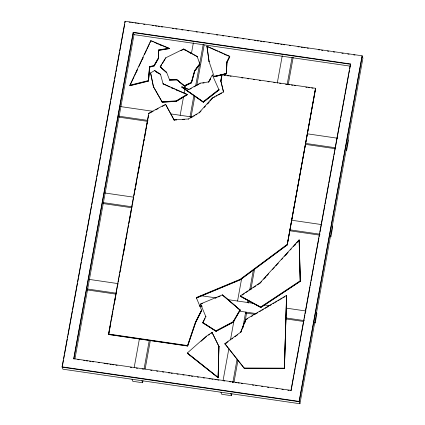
<?xml version="1.0" encoding="UTF-8"?>
<svg xmlns="http://www.w3.org/2000/svg" width="425" height="425" viewBox="0 0 425 425"><rect width="100%" height="100%" fill="white"/><g stroke="black" fill="none" stroke-linecap="round" stroke-linejoin="round"><path stroke-width="0.64" d="M218.153 377.756L218.864 346.189L218.153 377.756L187.526 353.467L187.351 352.973L206.311 336.233L212.027 332.43L218.976 346.508L218.089 377.591L187.468 353.297M228.124 341.711L224.99 343.979L244.338 368.496L284.437 368.645L286.551 295.348L245.687 319.467L240.561 332.302L224.873 343.655L225.048 344.149L226.095 343.395M286.663 295.672L284.378 368.48L244.279 368.326M284.437 368.645L286.551 295.348M226.461 73.838L226.86 61.832L229.627 56.238L206.911 46.176L208.957 61.173L214.211 76.782L226.461 73.838L226.86 61.832M226.403 73.674L214.147 76.612L226.403 73.674L226.977 62.156L229.739 56.562L226.753 55.239M158.355 58.73L158.605 49.906L169.007 48.19L169.182 48.684L158.78 50.394L158.355 58.73L154.179 65.96L149.616 67.198L148.522 81.085L130.05 85.707L129.875 85.213L150.774 40.572L169.007 48.19M148.522 81.085L149.441 66.704L154.004 65.466L158.18 58.236M62.082 366.849L125.067 21.25L362.089 55.803L362.918 58.151L299.933 403.75L62.911 369.197L62.082 366.849L299.104 401.402L299.933 403.75M63.5 360.002L62.193 367.173L299.221 401.726L362.201 56.127M63.739 358.695L64.334 355.433M64.573 354.131L67.304 339.134M67.543 337.827L67.782 336.526M68.021 335.219L72.415 311.095M72.654 309.788L77.525 283.055M77.764 281.748L78.359 278.492M78.593 277.185L81.329 262.188M81.568 260.886L82.636 255.016M82.875 253.714L83.47 250.452M83.704 249.146L86.44 234.148M86.673 232.847L91.55 206.109M91.784 204.808L92.379 201.546M92.618 200.244L96.661 178.07M96.895 176.768L97.49 173.506M97.729 172.205L100.459 157.208M100.698 155.901L105.57 129.168M105.809 127.861L110.681 101.129M110.92 99.822L111.515 96.56M111.748 95.258L114.484 80.261M114.723 78.954L115.791 73.089M116.03 71.782L116.625 68.521M116.859 67.219L119.595 52.222M119.834 50.915L124.706 24.183M124.939 22.876L125.067 21.25M73.706 358.689L133.19 32.289L350.46 63.963L350.577 64.287L133.307 32.613L73.823 359.013L73.706 358.689L290.976 390.362L291.093 390.687L293.829 375.673M74.896 359.077L134.024 34.638L133.19 32.289M187.707 346.051L187.531 345.557L195.468 322.076L201.54 310.043L201.71 310.537L195.643 322.57L187.707 346.051L108.699 334.533L108.524 334.039L148.761 113.241L165.559 104.295L174.165 120.078L176.747 119.94M112.806 311.498L108.641 334.363L187.648 345.881L195.58 322.4L201.652 310.367M113.045 310.192L113.64 306.924M113.879 305.618L117.922 283.411M118.161 282.104L118.756 278.837M118.995 277.53L119.59 274.263M119.829 272.956L122.565 257.933M122.804 256.626L127.686 229.845M127.925 228.538L128.52 225.271M128.759 223.964L129.354 220.697M129.593 219.39L132.329 204.367M132.568 203.06L133.641 197.179M133.875 195.872L134.47 192.61M134.709 191.303L135.304 188.036M135.543 186.729L138.284 171.705M138.518 170.398L143.4 143.613M143.639 142.306L144.234 139.039M144.473 137.732L148.522 115.526M108.699 334.533L109.411 330.613M109.65 329.306L110.245 326.039M110.484 324.732L110.723 323.425M111.791 317.549L112.03 316.243M112.625 312.975L112.864 311.668M113.459 308.401L113.698 307.094M114.293 303.827L114.532 302.52M114.771 301.213L115.366 297.952M115.605 296.645L115.839 295.338M116.434 292.071L116.673 290.764M117.746 284.883L117.985 283.576M118.58 280.314L118.819 279.007M119.414 275.74L119.648 274.433M120.243 271.166L120.482 269.859M120.721 268.552L120.96 267.245M121.555 263.978L121.794 262.677M122.389 259.409L122.628 258.102M123.223 254.835L123.463 253.528M123.696 252.222L124.291 248.954M124.53 247.648L125.125 244.38M125.364 243.079L125.603 241.772M126.198 238.505L126.438 237.198M126.677 235.891L126.91 234.584M127.505 231.317L127.744 230.01M128.339 226.743L128.578 225.441M129.173 222.174L129.412 220.867M129.652 219.56L130.247 216.293M130.486 214.986L131.081 211.719M131.32 210.412L131.553 209.105M132.627 203.23L132.866 201.923M133.461 198.656L133.7 197.349M134.295 194.082L134.534 192.775M135.129 189.508L135.368 188.201M135.602 186.899L136.197 183.632M136.436 182.325L136.675 181.018M137.27 177.751L137.509 176.444M138.104 173.177L138.343 171.87M138.582 170.563L139.177 167.301M139.411 165.994L140.011 162.727M140.245 161.42L140.84 158.153M141.079 156.846L141.318 155.539M141.557 154.232L141.796 152.926M142.391 149.664L142.63 148.357M143.225 145.09L143.459 143.783M144.054 140.516L144.293 139.209M144.532 137.902L145.127 134.635M145.366 133.328L145.961 130.066M146.2 128.759L146.439 127.452M147.034 124.185L147.273 122.878M147.507 121.571L147.746 120.264M148.341 116.997L148.58 115.69M134.183 367.524L139.421 338.799M180.157 115.276L183.488 96.996M184.2 93.08L185.629 85.244M191.457 53.258L193.364 42.813M144.059 368.964L149.297 340.239M190.033 116.716L193.959 95.173M195.622 86.031L203.24 44.253M132.042 379.275L132.759 381.299L142.635 382.739L142.991 380.779M145.132 369.043L150.36 340.351M191 117.343L194.804 96.475M196.828 85.393L204.191 44.965M221.983 74.949L220.873 81.016L223.561 92.167L220.761 80.692L221.866 74.625L226.291 73.35M221.266 79.363L220.936 81.186L220.761 80.692M221.818 76.33L221.866 74.625L214.035 76.287L214.211 76.782M223.067 380.481L228.9 348.495M230.446 340.011L234.016 320.423M237.548 301.033L241.697 278.253M277.249 83.188L282.248 55.771M232.826 382.574L237.107 359.072M242.818 327.739L245.677 312.072L246.032 313.082M247.424 302.473L247.78 300.517M249.677 290.105L253.353 269.928M287.125 84.628L292.124 57.21M220.926 392.233L221.643 394.257L231.519 395.696L231.875 393.736M234.016 382.001L237.936 360.485M244.832 322.66L246.612 312.88M248.397 303.099L248.869 300.491M250.888 289.409L254.692 268.542M288.203 84.655L293.197 57.269M287.056 244.487L240.157 279.315L196.281 297.558L196.451 298.053L240.332 279.809L287.231 244.975L315.525 88.278L221.866 74.625M315.642 88.602L287.172 244.811L240.274 279.639L196.393 297.882M287.231 244.975L315.525 88.278M290.976 390.362L350.46 63.963M294.068 374.367L295.136 368.491M295.375 367.184L298.945 347.602M299.184 346.295L304.061 319.531M304.3 318.224L304.895 314.962M305.129 313.655L310.011 286.891M310.245 285.589L310.84 282.322M311.079 281.015L313.815 266.002M314.054 264.695L318.931 237.931M319.17 236.629L319.765 233.362M320.004 232.055L324.881 205.291M325.12 203.989L325.715 200.722M325.948 199.415L328.684 184.402M328.923 183.095L333.8 156.331M334.039 155.029L334.634 151.762M334.873 150.455L339.75 123.691M339.989 122.389L340.584 119.122M340.823 117.815L343.559 102.802M343.798 101.495L344.866 95.625M345.105 94.318L348.675 74.731M348.909 73.429L349.504 70.162M349.743 68.855L350.46 64.94M299.104 401.402L362.089 55.803M191.51 82.886L191.335 82.397L194.549 70.731L199.723 63.729L199.899 64.223L194.783 71.012L191.51 82.886L184.508 86.185L176.545 79.422L169.532 79.709L169.702 80.203L176.72 79.916M194.549 70.731L194.661 71.055L199.84 64.053L194.719 70.842L191.452 82.721L184.45 86.015L176.657 79.746L169.644 80.033M240.917 332.015L245.804 319.791M240.98 332.185L241.708 330.347M242.686 327.903L243.419 326.071M244.396 323.627L245.374 321.178M134.167 76.612L129.992 85.537L148.463 80.915L149.558 67.028L154.121 65.79L158.297 58.56L158.716 50.224L169.123 48.514L158.791 44.2M134.725 75.422L137.514 69.466M138.906 66.491L143.087 57.561M144.479 54.586L146.428 50.421M146.986 49.231L149.494 43.871M150.052 42.681L150.609 41.491M130.05 85.707L130.608 84.517M136.457 72.016L137.015 70.826M142.311 59.516L143.145 57.731M227.035 62.321L229.798 56.732L229.627 56.238M200.701 304.459L200.531 303.965L222.466 294.844L240.205 310.218L233.235 322.251L216.081 331.335L202.927 322.963L202.752 322.469L205.79 316.45L205.902 316.774M205.073 318.415L202.868 322.793L216.022 331.171L233.176 322.081L240.146 310.048L222.583 295.168M202.927 322.963L203.479 321.868M208.569 81.935L212.314 74.933L219.04 89.967L203.336 102.255L182.006 87.3L181.831 86.812L189.003 89.356L200.063 83.194L208.569 81.935L208.686 82.259L210.556 78.758M209.992 80.097L210.614 78.928M202.752 322.469L215.905 330.847L233.059 321.757L240.035 309.724M160.156 66.677L166.69 72.627L160.156 66.677L165.638 57.858L183.701 48.955L197.163 56.398L197.338 56.892M161.643 64.797L160.273 66.996L166.632 72.457M162.329 63.692L165.065 59.282M160.331 67.166L161.017 66.066M174.165 120.078L174.048 119.754L188.264 119L199.15 112.641L212.394 97.877L223.444 91.843M201.03 110.994L199.267 112.965L199.15 112.641M204.122 107.552L205.445 106.075M207.209 104.109L208.978 102.138M209.86 101.155L212.505 98.202M208.154 103.291L209.036 102.308M260.052 282.8L299.126 239.838L300.332 281.323L260.833 307.53L240.476 296.4L240.3 295.906L260.052 282.8L260.222 283.294M260.61 282.636L261.497 281.663M263.718 279.22L265.938 276.781M266.826 275.804L268.6 273.849M272.6 269.455L274.375 267.506M275.708 266.039L278.37 263.112M281.478 259.691L282.811 258.23M284.591 256.275L288.139 252.37M290.36 249.927L291.247 248.954M293.468 246.511L295.688 244.072M296.576 243.095L299.243 240.162L300.273 281.159L260.775 307.365L240.417 296.23M265.11 277.923L265.997 276.946M285.983 254.979L286.87 254.001M294.86 245.214L295.752 244.237M201.078 341.275L206.428 336.552L206.311 336.233M203.336 102.255L203.161 101.761L218.864 89.473L219.04 89.967M218.981 89.797L203.272 102.085L181.948 87.136L188.519 89.468M231.784 339.06L232.831 338.305M234.924 336.791L237.538 334.895M208.505 335.171L209.541 334.48M211.103 333.444L212.139 332.754M242.059 295.136L244.258 293.68M245.9 292.591L248.094 291.136M249.741 290.041L251.935 288.586M253.582 287.497L255.776 286.036M257.423 284.947L259.617 283.491M240.3 295.906L260.658 307.041L300.156 280.835L299.126 239.838M160.645 74.694L160.469 74.2L154.657 70.55L150.567 72.914L153.34 86.482L162.084 101.798L176.295 100.831L187.08 94.308L187.25 94.802L176.465 101.32L162.254 102.292L153.457 86.806M246.367 319.457L247.504 318.782M251.478 316.439L252.615 315.77M254.315 314.766L255.452 314.096M256.583 313.427L257.72 312.757M259.425 311.753L260.557 311.079M261.694 310.409L263.394 309.405M265.099 308.401L268.504 306.393M270.204 305.389L271.341 304.72M273.041 303.71L274.178 303.041M275.315 302.372L277.015 301.368M278.152 300.698L279.289 300.029M280.42 299.359L282.126 298.355M283.257 297.686L284.962 296.677M190.671 117.985L191.818 117.316M193.54 116.312L194.682 115.642M195.829 114.973L196.977 114.304M190.225 89.064L191.33 88.448M194.092 86.907L195.202 86.291M196.86 85.367L199.07 84.134M213.669 97.569L214.832 96.932M215.996 96.294L217.159 95.662M218.322 95.025L221.813 93.118M149.457 113.257L152.931 111.403M155.826 109.863L158.148 108.63M162.201 106.468L164.518 105.235M180.901 50.713L183.812 49.279L191.107 53.311M176.545 79.422L184.333 85.691L191.335 82.397M201.253 304.034L202.47 303.53M215.268 298.207L217.095 297.447M218.317 296.942L220.145 296.183M129.875 85.213L148.346 80.591M202.794 83.13L204.106 82.933M162.196 102.122L176.407 101.155L187.191 94.632L175.769 89.617M182.564 119.632L184.503 119.526M224.873 343.655L244.163 368.002L284.261 368.156M129.12 22.148L130.433 22.339M131.745 22.53L133.057 22.722M135.028 23.008L136.34 23.2M137.652 23.391L138.97 23.582M143.565 24.252L144.877 24.443M152.097 25.5L153.414 25.691M155.38 25.978L156.692 26.169M158.01 26.361L159.322 26.552M161.293 26.839L162.605 27.03M172.454 28.464L173.767 28.656M175.738 28.942L177.05 29.134M181.645 29.803L182.957 29.994M187.553 30.669L188.865 30.86M196.09 31.912L197.402 32.103M201.997 32.773L203.309 32.964M207.91 33.633L209.222 33.825M216.442 34.877L217.754 35.068M222.355 35.742L223.667 35.934M228.262 36.603L229.574 36.794M234.17 37.464L235.482 37.655M236.799 37.846L238.112 38.037M242.707 38.707L244.019 38.898M248.614 39.568L249.927 39.759M254.522 40.428L255.839 40.619M257.152 40.811L258.464 41.007M260.435 41.294L261.747 41.485M263.059 41.677L264.371 41.868M268.967 42.537L270.284 42.728M274.879 43.398L276.192 43.589M277.504 43.78L278.816 43.972M280.787 44.258L282.099 44.45M283.411 44.641L284.729 44.832M289.324 45.502L290.636 45.693M297.856 46.75L299.173 46.941M301.139 47.228L302.457 47.419M303.769 47.611L305.081 47.802M307.052 48.089L308.364 48.28M318.213 49.714L319.526 49.906M321.497 50.193L322.809 50.384M327.404 51.053L328.716 51.244M333.312 51.919L334.629 52.11M341.849 53.162L343.161 53.353M347.756 54.023L349.068 54.214M353.669 54.883L354.981 55.075M134.024 34.638L350.636 66.215M223.948 75.23L225.255 75.422M227.221 75.708L228.533 75.9M229.84 76.091L231.152 76.282M241.628 77.812L242.941 78.003M247.525 78.668L248.832 78.859M253.417 79.528L254.729 79.719M259.314 80.389L260.626 80.58M267.83 81.632L269.137 81.823M273.721 82.487L275.033 82.678M279.618 83.348L280.93 83.539M285.515 84.208L286.822 84.4M288.134 84.591L289.441 84.782M291.407 85.069L292.719 85.26M294.026 85.452L295.338 85.643M305.814 87.168L307.126 87.359M308.438 87.55L309.745 87.741M311.711 88.028L313.023 88.219M120.217 106.537L153.048 111.323M170.77 113.905L192.44 117.066M307.339 133.817L337.54 138.221M118.469 116.137L148.012 120.445M305.591 143.416L335.793 147.82M118.825 117.146L147.714 121.359M305.293 144.33L334.836 148.638M104.47 192.934L133.36 197.147M291.592 220.214L321.799 224.618M102.723 202.534L132.265 206.842M289.845 229.813L320.046 234.218M103.078 203.548L131.968 207.761M289.547 230.732L319.09 235.041M88.724 279.337L117.613 283.549M200.998 295.704L215.443 297.808M227.263 299.535L254.182 303.455M264.031 304.895L269.939 305.756M286.354 308.146L306.053 311.02M86.976 288.936L116.519 293.245M199.251 305.304L201.875 305.687M239.302 311.142L256.371 313.629M285.919 317.937L304.3 320.62M87.332 289.946L116.222 294.158M199.607 306.313L202.236 306.696M245.57 313.018L254.761 314.357M285.621 318.856L303.344 321.438M108.524 334.039L187.531 345.557M77.759 359.587L79.071 359.778M83.667 360.448L84.979 360.639M86.291 360.83L87.608 361.022M89.574 361.308L90.886 361.5M92.198 361.691L93.516 361.882M98.106 362.552L99.423 362.743M104.013 363.412L105.331 363.603M106.643 363.795L107.955 363.986M109.926 364.278L111.238 364.469M112.551 364.661L113.863 364.852M115.834 365.139L117.146 365.33M130.273 367.243L131.585 367.434M136.181 368.103L137.493 368.294M142.088 368.964L143.4 369.155M150.62 370.207L151.932 370.398M156.528 371.067L157.84 371.259M162.435 371.933L163.747 372.125M168.343 372.794L169.655 372.985M170.972 373.177L172.284 373.368M176.88 374.037L178.192 374.228M182.787 374.898L184.099 375.089M188.695 375.758L190.007 375.95M191.319 376.141L192.631 376.332M197.227 377.002L198.539 377.193M203.134 377.862L204.446 378.053M209.042 378.723L210.354 378.919M211.666 379.111L212.978 379.302M214.949 379.589L216.261 379.78M217.573 379.971L218.886 380.163M223.481 380.832L224.793 381.023M229.388 381.692L230.701 381.884M232.018 382.075L233.33 382.266M235.296 382.553L236.608 382.744M237.926 382.936L239.238 383.127M241.203 383.414L242.521 383.605M252.365 385.039L253.677 385.231M255.648 385.517L256.96 385.709M261.556 386.383L262.868 386.575M267.463 387.244L268.775 387.435M275.995 388.487L277.307 388.678M281.902 389.348L283.215 389.539M287.81 390.208L289.122 390.4M182.006 87.3L183.797 87.938M151.497 41.151L153.319 41.91M154.535 42.42L156.963 43.435M156.416 43.35L158.238 44.115M159.455 44.62L161.282 45.385M166.749 47.669L169.182 48.684M187.08 94.308L163.03 83.752L169.761 86.982M170.962 87.507L174.569 89.091M171.62 87.938L173.427 88.729M176.428 90.052L178.234 90.844M207.623 46.766L217.786 51.266M218.981 51.797L222.567 53.385M223.762 53.917L225.558 54.708M224.421 54.347L226.212 55.144M192.227 53.932L197.28 56.722M184.434 49.757L185.555 50.378M188.923 52.238L191.165 53.481M157.946 72.866L154.657 70.55M159.003 73.53L160.586 74.524M155.359 71.379L159.062 73.7M181.831 86.812L203.161 101.761M187.351 352.973L217.977 377.267M240.205 310.218L222.466 294.844M174.223 120.243L165.559 104.295M219.04 346.678L212.027 332.43M200.531 303.965L205.96 316.944M196.281 297.558L201.71 310.537M166.515 72.133L169.702 80.203M348.048 139.751L348.404 140.76L346.657 150.36L346.301 149.35M332.302 226.153L332.658 227.163L330.91 236.762L330.554 235.753M316.556 312.55L316.912 313.56L315.164 323.159L314.808 322.15M300.156 280.835L300.332 281.323M206.911 46.176L207.087 46.67M208.957 61.173L209.127 61.667L207.023 46.5M212.314 74.933L212.489 75.427M212.394 97.877L212.569 98.372M200.063 83.194L200.175 83.512M183.701 48.955L183.876 49.443M189.003 89.356L189.12 89.68M184.333 85.691L184.508 86.185M260.658 307.041L260.833 307.53M188.264 119L188.381 119.324M165.638 57.858L165.814 58.347M240.157 279.315L240.332 279.809M158.605 49.906L158.78 50.394M176.295 100.831L176.465 101.32M150.774 40.572L150.944 41.066M245.687 319.467L245.863 319.956M154.004 65.466L154.179 65.96M162.084 101.798L162.254 102.292M149.441 66.704L149.616 67.198M150.567 72.914L150.742 73.403M240.561 332.302L240.672 332.626M153.34 86.482L153.515 86.976L150.684 73.238M233.059 321.757L233.235 322.251M244.163 368.002L244.338 368.496M148.761 113.241L148.936 113.73M215.905 330.847L216.081 331.335M230.802 393.672L231.519 395.696M195.468 322.076L195.643 322.57M141.918 380.715L142.635 382.739M197.163 56.398L199.899 64.223M160.469 74.2L163.205 84.246"/></g></svg>
